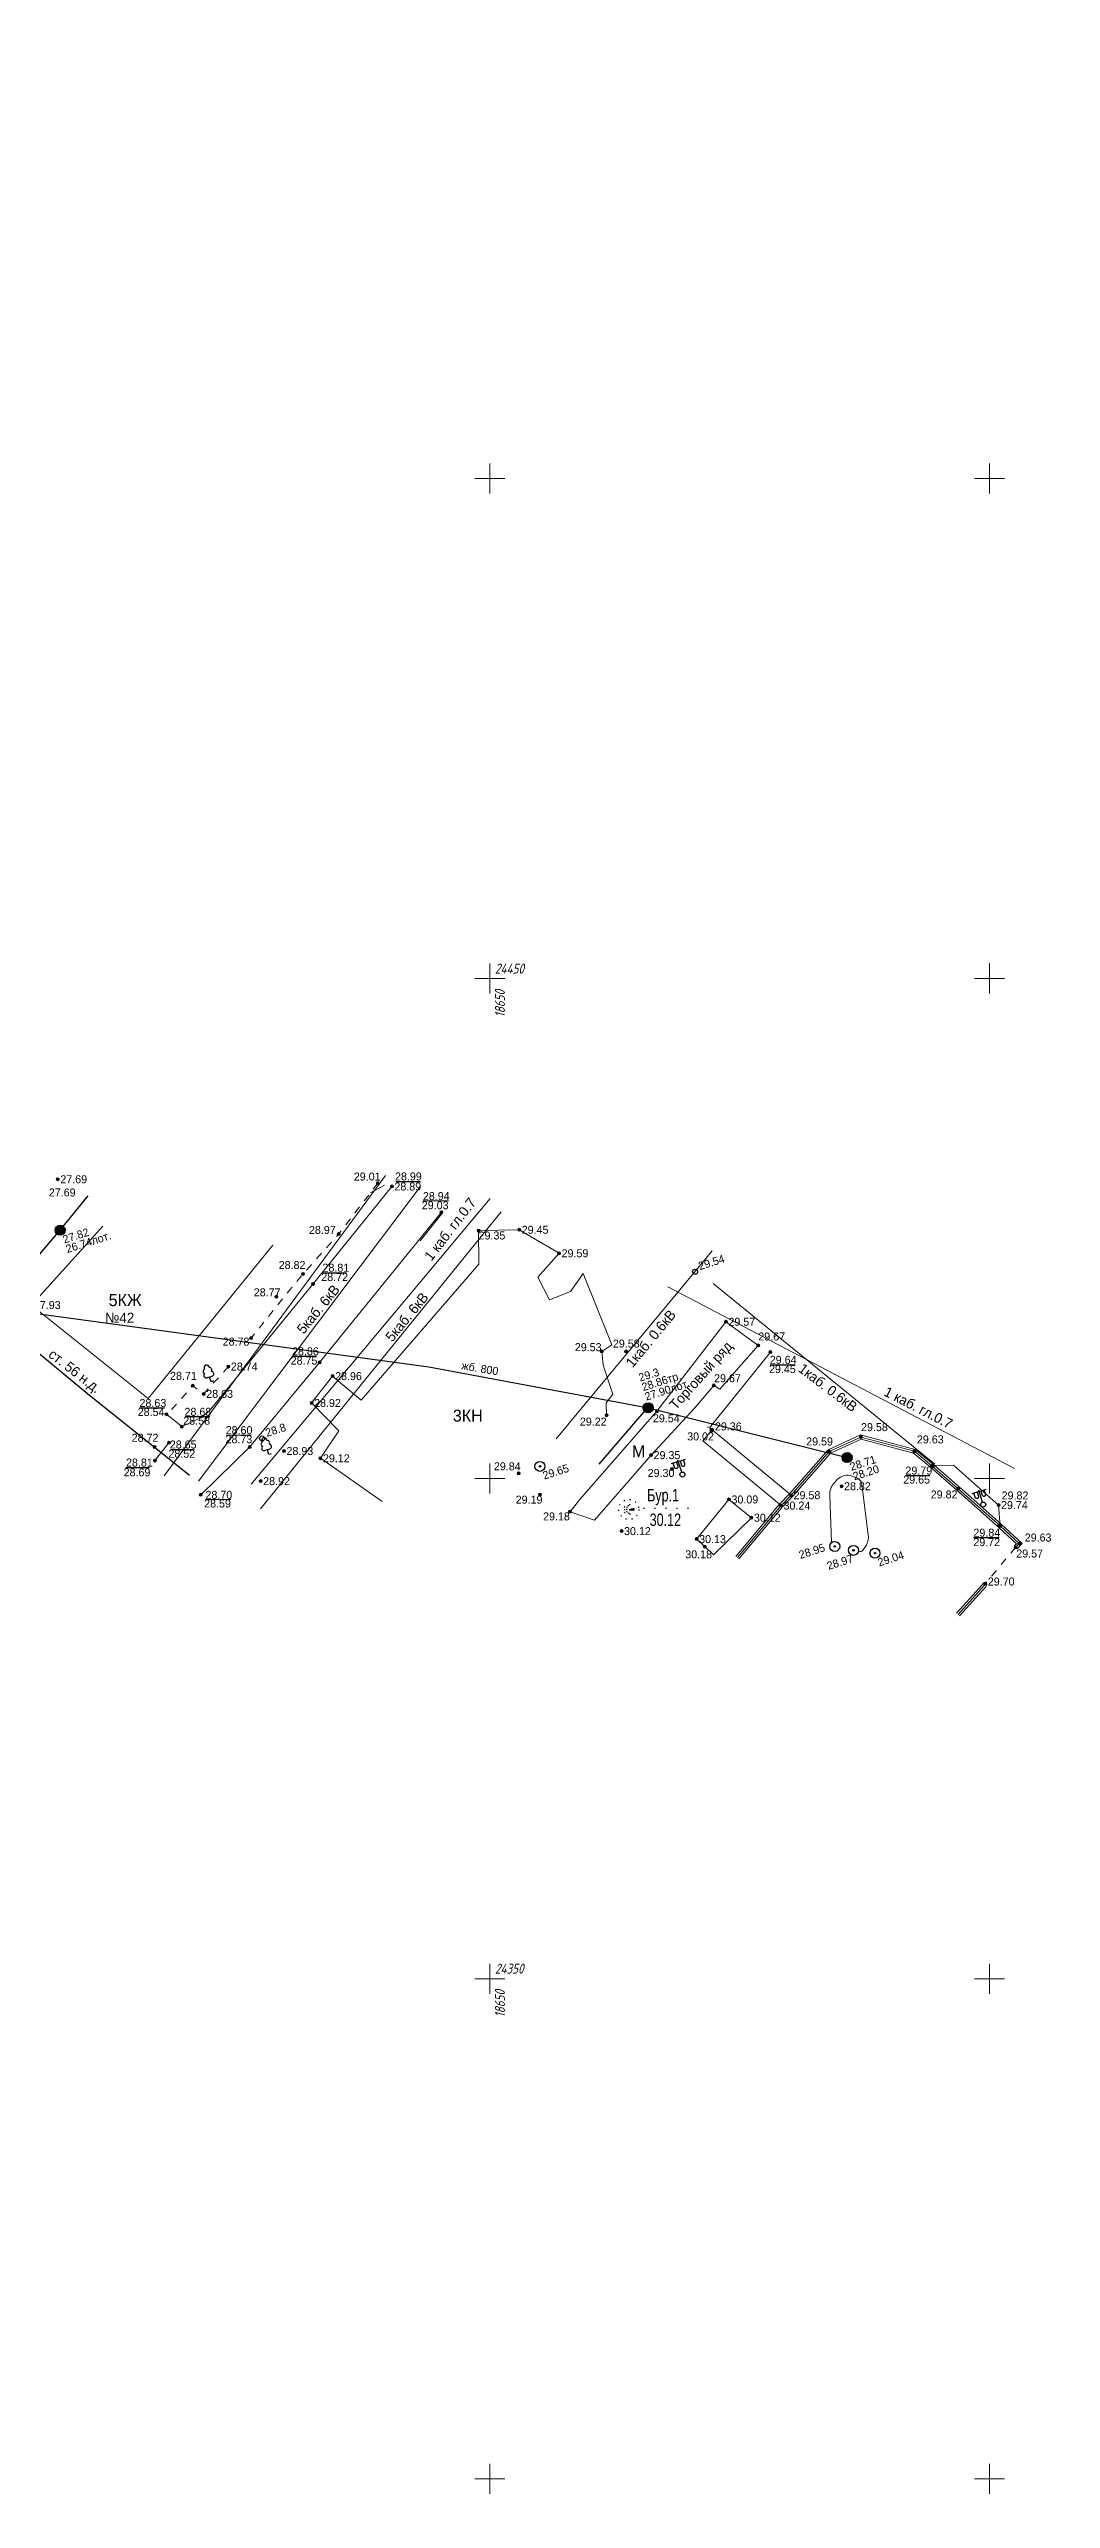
# Model space of a CAD drawing. Header units: metres. Extents: x 17798 to 18902, y 24284 to 24836.
# Drawn here: x 18605.9 to 18706.1, y 24298 to 24543 of the extents above; entities that cross this region are included whole.
import ezdxf

# ---------------------------------------------------------------- set-up
doc = ezdxf.new("R2010")
doc.units = ezdxf.units.M
doc.linetypes.add('CONTI', pattern=[1, 0, 1])
doc.linetypes.add('g5_01_5x1_5', pattern=[3, 1.5, -1.5])
for name, color, linetype in [('02_Сетка', 7, 'Continuous'), ('03_Здания и строения', 7, 'Continuous'), ('06_Инженерно-технические сооружения', 7, 'Continuous'), ('07_Объекты электропередачи', 7, 'Continuous'), ('10_Границы покрытий и угодий', 7, 'Continuous'), ('13_Растительность', 7, 'Continuous'), ('14_Ограждения', 7, 'Continuous'), ('19_Горизонтали', 7, 'Continuous'), ('30_Канализация', 7, 'Continuous'), ('33_Газопровод', 7, 'Continuous'), ('35_Телефон', 7, 'Continuous'), ('37_Кабель низкого напряжения', 7, 'Continuous'), ('38_Кабели высокого напряжения', 7, 'Continuous'), ('44_Крышки колодцев', 7, 'Continuous'), ('45_Номера колодцев', 7, 'Continuous'), ('61_Отметки высоты поверхности', 7, 'Continuous'), ('BORE', 7, 'CONTI')]:
    doc.layers.add(name, color=color, linetype=linetype)
doc.styles.add('LIKE11', font='bm431.shx')
doc.styles.add('LIKE14', font='p131.shx')
doc.styles.add('LIKE17', font='d431.shx')
doc.styles.add('LIKE32', font='peteri.shx')
doc.styles.add('Line_GUGK', font='bm431.ttf', dxfattribs={"height": 1})
doc.styles.add('SHRFT', font='TXT', dxfattribs={"width": 0.75})
doc.styles.get("Standard").update_dxf_attribs({"font": 'SPDS.shx', "oblique": 15, "height": 2})
doc.linetypes.add('g5_119_1', pattern='A,8,-2,[31,GUGK_2005.shx,S=0.2000000029802322,R=0,X=0,Y=0],0.699999988079071,[31,GUGK_2005.shx,S=0.1599999964237213,R=0,X=0,Y=0],6.599999904632568,[31,GUGK_2005.shx,S=0.1599999964237213,R=180.0000050089563,X=0,Y=0],0.699999988079071,[31,GUGK_2005.shx,S=0.2000000029802322,R=180.0000050089563,X=0,Y=0],-2', length=19.99999988079071)
doc.linetypes.add('g5_119_3', pattern='A,8,-2,[31,GUGK_2005.shx,S=0.2000000029802322,R=0,X=0,Y=0],8,[31,GUGK_2005.shx,S=0.2000000029802322,R=180.0000050089563,X=0,Y=0],-2', length=20)
doc.linetypes.add('g5_122_g', pattern='A,2,-2,3,-0.6000000238418579,["Г",Line_GUGK,S=2,R=0,X=0,Y=-1],-2.799999952316284,3,-2,8,-2,8,-2,6', length=41.39999997615814)
doc.linetypes.add('g5_122_k', pattern='A,2,-2,3,-0.6000000238418579,["К",Line_GUGK,S=2,R=0,X=0,Y=-1],-3,3,-2,8,-2,8,-2,6', length=41.60000002384186)
doc.linetypes.add('g5_122_kl', pattern='A,2,-2,3,-0.6000000238418579,["Кл",Line_GUGK,S=2,R=0,X=0,Y=-1],-5,3,-2,8,-2,8,-2,6', length=43.60000002384186)
doc.linetypes.add('g5_133_t', pattern='A,4,[27,GUGK_2005.shx,S=0.800000011920929,R=0,X=0,Y=0],4,-2', length=10)
doc.linetypes.add('g5_472', pattern='A,0,-8,[25,GUGK_2005.shx,S=0.800000011920929,R=0,X=0,Y=-0.4000000059604645],0', length=8)

# ---------------------------------------------------------------- blocks, each defined once
blk = doc.blocks.new('g5_117b')
h = blk.add_hatch(color=0)
edge = h.paths.add_edge_path()
edge.add_arc((0, 0), 0.1500000059604645, 0, 360.0000100179126)
h = blk.add_hatch(color=255)
edge = h.paths.add_edge_path(flags=16)
edge.add_arc((0, 0), 0.2249999940395355, 0, 360.0000100179126)
edge = h.paths.add_edge_path()
edge.add_arc((0, 0), 0.925000011920929, 0, 360.0000100179126)
at = {"color": 0}
for radius in [1, 0.1500000059604645]:
    blk.add_circle((0, 0), radius, dxfattribs=at)
at = {"style": 'LIKE11', "flags": 8}
for tag, p in [('Номер', (0, 1.699999988079071)), ('Отметка кольца люка', (7.145486520431816e-16, -2.800000011920929)), ('Отметка земли (возле него)', (7.145486520431816e-16, -4.800000011920929)), ('Верх прокладки', (7.145486520431816e-16, -6.800000011920929)), ('Низ прокладки', (7.145486520431816e-16, -8.800000011920929))]:
    blk.add_attdef(tag, p, '', height=1.600000023841858, dxfattribs=at)
blk = doc.blocks.new('g5_388_1')
at = {"color": 0, "flags": 128}
blk.add_lwpolyline([(0, 0.99423149460381), (0.513141325947899, 0.99423149460381, 0.7980424165725708), (0.729456388550349, 1.94501724603264, 0.6363283395767212), (0.462796798938016, 2.81074059364795, 0.5330644249916077), (0, 3.5, 0.5330644249916077), (-0.462796798938011, 2.81074059364795, 0.6363283395767212), (-0.729456388550344, 1.94501724603264, 0.7980424165725708), (-0.513141325947899, 0.99423149460381)], format="xyb", dxfattribs=at)
for points in [[(0, 0.99423149460381), (-0.513141325947899, 0.99423149460381)], [(0.5, 0), (0, 0), (0, 0.99423149460381)]]:
    blk.add_lwpolyline(points, dxfattribs=at)
at = {"style": 'LIKE11', "flags": 8}
for tag, p in [('Описание', (-14.18582778595089, 0.838153843312421)), ('Метрические данные', (1.49018894412265, 0.457040420709325))]:
    blk.add_attdef(tag, p, '', height=2, dxfattribs=at)
blk = doc.blocks.new('g5_117d')
h = blk.add_hatch(color=255)
h.paths.add_polyline_path([(0.325, 0.475), (0.3250000000000001, 0.8660254037844387, 0.1814602911472321), (-0.325, 0.8660254037844386), (-0.325, 0.4750000000000001)])
h.paths.add_polyline_path([(-0.7937253933193772, 0.4750000000000001), (-0.475, 0.475), (-0.475, 0.7937253933193772, 0.1236868873238564)])
h.paths.add_polyline_path([(0.4750000000000001, 0.4750000000000001), (0.7937253933193772, 0.4750000000000001, 0.1236868873238564), (0.4750000000000001, 0.7937253933193771)])
h.paths.add_polyline_path([(0.4749999999999999, -0.3250000000000001), (0.8660254037844387, -0.3250000000000001, 0.08999530971050262), (0.925, 0, 0.08999530971050262), (0.8660254037844386, 0.325), (0.475, 0.3250000000000001)])
h.paths.add_polyline_path([(0.325, 0.325), (-0.325, 0.3250000000000001), (-0.3250000000000001, -0.325), (0.3249999999999999, -0.325)])
h.paths.add_polyline_path([(-0.475, 0.3250000000000001), (-0.8660254037844386, 0.3250000000000001, 0.08999530971050262), (-0.925, 0, 0.08999530971050262), (-0.8660254037844386, -0.325), (-0.4750000000000001, -0.325)])
h.paths.add_polyline_path([(-0.4750000000000002, -0.7937253933193771), (-0.4750000000000001, -0.4749999999999999), (-0.7937253933193774, -0.4749999999999998, 0.1236868873238564)])
h.paths.add_polyline_path([(-0.3250000000000002, -0.475), (-0.3250000000000002, -0.8660254037844386, 0.1814602911472321), (0.3249999999999998, -0.8660254037844387), (0.3249999999999998, -0.4749999999999999)])
h.paths.add_polyline_path([(0.7937253933193772, -0.475), (0.4749999999999999, -0.475), (0.4749999999999999, -0.7937253933193774, 0.1236868873238564)])
at = {"color": 0, "flags": 128}
for points in [[(-0.916515138991168, 0.4000000000000001), (0.9165151389911679, 0.4000000000000001)], [(-0.4, 0.9165151389911679), (-0.4, -0.9165151389911681)], [(0.4000000000000001, 0.9165151389911681), (0.4000000000000001, -0.9165151389911681)], [(-0.9165151389911681, -0.3999999999999999), (0.9165151389911679, -0.3999999999999999)]]:
    blk.add_lwpolyline(points, dxfattribs=at)
at = {"color": 0}
blk.add_circle((0, 0), 1, dxfattribs=at)
at = {"style": 'LIKE11', "flags": 8}
for tag, p in [('Номер', (0, 1.699999988079071)), ('Отметка кольца люка', (7.145486520431816e-16, -2.800000011920929)), ('Отметка земли (возле него)', (7.145486520431816e-16, -4.800000011920929)), ('Верх прокладки', (7.145486520431816e-16, -6.800000011920929)), ('Низ прокладки', (7.145486520431816e-16, -8.800000011920929))]:
    blk.add_attdef(tag, p, '', height=1.600000023841858, dxfattribs=at)
blk = doc.blocks.new('g5_106_1a')
h = blk.add_hatch(color=255)
edge = h.paths.add_edge_path()
edge.add_arc((0, 0), 0.425000011920929, 0, 360.0000100179126)
at = {"color": 0}
blk.add_circle((0, 0), 0.5, dxfattribs=at)
at = {"style": 'LIKE11', "flags": 8}
for tag, p in [('Отметка', (1, 0)), ('Высота опоры', (-7.746835708618164, -2.800000011920929))]:
    blk.add_attdef(tag, p, '', height=1.600000023841858, dxfattribs=at)
blk = doc.blocks.new('g5_110_1e')
h = blk.add_hatch(color=255)
edge = h.paths.add_edge_path()
edge.add_arc((0, 0), 0.425000011920929, 0, 360.0000100179126)
at = {"color": 0}
for p, q in [((9.18454765366783e-17, 2.75), (-1.5, 2.75)), ((3.061515884555943e-17, 0.5), (3.061515884555943e-17, 3)), ((-3.061515884555943e-17, 2.75), (1.5, 2.75))]:
    blk.add_line(p, q, dxfattribs=at)
at = {"color": 0, "flags": 128}
for points in [[(-0.3999999999999999, 2.75), (-0.3999999999999999, 1.864005494464025, -1.040015697479248), (-1.1, 1.864005494464025), (-1.1, 2.75)], [(0.4, 2.75), (0.4, 1.864005494464025, 1.040015697479248), (1.1, 1.864005494464025), (1.1, 2.75)]]:
    blk.add_lwpolyline(points, format="xyb", dxfattribs=at)
at = {"color": 0}
blk.add_circle((0, 0), 0.5, dxfattribs=at)
blk = doc.blocks.new('g5_117kb')
h = blk.add_hatch(color=255)
h.paths.add_polyline_path([(0.07499999999999994, 0.07500000000000018), (0.9219544457292888, 0.07499999999999996, 0.3674260079860687), (0.07500000000000004, 0.9219544457292888)])
h.paths.add_polyline_path([(-0.07499999999999996, 0.9219544457292888, 0.3674260079860687), (-0.9219544457292888, 0.07500000000000018), (-0.07500000000000005, 0.07500000000000018)])
h.paths.add_polyline_path([(-0.07500000000000008, -0.07499999999999996), (-0.9219544457292888, -0.07499999999999984, 0.3674260079860687), (-0.07500000000000018, -0.9219544457292888)])
h.paths.add_polyline_path([(0.0749999999999998, -0.9219544457292888, 0.3674260079860687), (0.9219544457292888, -0.07499999999999996), (0.07499999999999993, -0.07499999999999996)])
at = {"color": 0, "flags": 128}
for points in [[(-1, 2.220446049250313e-16), (0.9999999999999999, 2.220446049250313e-16)], [(6.123031769111886e-17, 1), (6.123031769111886e-17, -1)]]:
    blk.add_lwpolyline(points, dxfattribs=at)
at = {"color": 0}
blk.add_circle((0, 0), 1, dxfattribs=at)
at = {"style": 'LIKE11', "flags": 8}
for tag, p in [('Номер', (-5.551115123125783e-17, 1.699999988079071)), ('Отметка кольца люка', (6.590375008119238e-16, -2.800000011920929)), ('Отметка земли (возле него)', (6.590375008119238e-16, -4.800000011920929)), ('Верх прокладки', (6.590375008119238e-16, -6.800000011920929)), ('Низ прокладки', (6.590375008119238e-16, -8.800000011920929))]:
    blk.add_attdef(tag, p, '', height=1.600000023841858, dxfattribs=at)
blk = doc.blocks.new('g5_012')
at = {"color": 92, "linetype": 'ByBlock', "lineweight": -2}
for p, q in [((-3, 0), (3, 0)), ((0, -3), (0, 3))]:
    blk.add_line(p, q, dxfattribs=at)
blk = doc.blocks.new('g5_330')
at = {"linetype": 'ByBlock', "lineweight": -2}
blk.add_hatch(color=0, dxfattribs=at).paths.add_polyline_path([(-0.3, 0, 1), (0.3, 0, 1)])
at = {"color": 0, "linetype": 'ByBlock', "lineweight": -2}
blk.add_circle((0, 0), 0.3, dxfattribs=at)
at = {"color": 0, "linetype": 'ByBlock', "lineweight": 15, "flags": 12}
for tag, p in [('number', (-7.619999885559082, -0.800000011920929)), ('z', (0.5, -0.800000011920929))]:
    blk.add_attdef(tag, p, '', height=1.600000023841858, dxfattribs=at)
blk = doc.blocks.new('BL_985')
at = {"color": 0}
for radius in [2, 1, 0.8, 0.6, 0.4, 0.2]:
    blk.add_circle((0, 0), radius, dxfattribs=at)

msp = doc.modelspace()

# ---------------------------------------------------------------- linework, layer by layer
at = {"layer": '03_Здания и строения', "color": 7, "linetype": 'Continuous', "lineweight": 20, "ltscale": 0.5, "flags": 128}
for points in [[(18611.28205371073, 24425.24664515294), (18604.12199998071, 24417.35999983586), (18615.79698062113, 24408.02927607335), (18628.27202296427, 24423.36076194085)], [(18648.861, 24424.796), (18648.87500532667, 24421.43345903969), (18637.11493867493, 24407.84748696899), (18634.25899976349, 24410.25200032806), (18632.15900033569, 24407.56900071716), (18634.8974408493, 24404.78472756958), (18633.04300016022, 24402.03200006103), (18639.23013204193, 24397.69972276306)], [(18648.861, 24424.796), (18652.92899983978, 24424.88399999952), (18656.9219998703, 24422.53500008201), (18654.78598636246, 24420.13366222), (18655.96199315643, 24417.87449121094), (18658.05995839691, 24418.7118782959), (18659.33654492951, 24420.5223097763), (18662.18383973694, 24413.38962602234), (18661.19700044251, 24412.72699975586), (18661.32299989319, 24411.35300016022), (18662.28502362824, 24408.46316384888), (18661.63399976349, 24407.57000016785), (18661.66600030518, 24406.33700036621)], [(18658.017, 24396.697), (18658.97199998331, 24397.89600000095), (18666.70100001526, 24406.73899981689), (18673.61900023651, 24415.68399951172), (18676.84200076294, 24413.3159994812), (18673.00800017548, 24408.95099971008), (18672.3950002594, 24409.32899996948), (18670.49099997711, 24407.08599993896), (18666.12499980164, 24402.35099980545), (18660.48015836906, 24395.85955658865), (18658.017, 24396.697)]]:
    msp.add_lwpolyline(points, dxfattribs=at)
at = {"layer": '06_Инженерно-технические сооружения', "color": 7, "linetype": 'Continuous', "lineweight": 20, "ltscale": 0.5, "flags": 128}
for points in [[(18672.228, 24404.882), (18671.29899997997, 24403.77100005818), (18679.12900002289, 24397.30599978638), (18680.13400013733, 24398.34299996567)], [(18673.92, 24397.916), (18670.68300001144, 24393.94800006485), (18671.48999993324, 24393.21299993134), (18672.37851492882, 24392.38262664414), (18676.162000103, 24396.09099995232), (18673.92, 24397.916)]]:
    msp.add_lwpolyline(points, dxfattribs=at)
at = {"layer": '10_Границы покрытий и угодий', "color": 7, "linetype": 'Continuous', "lineweight": 20, "ltscale": 0.5, "flags": 128}
for points in [[(18617.631, 24406.442), (18619.17099996185, 24405.20500001144), (18621.09100003815, 24406.09000000191), (18621.90000005341, 24406.75699999761), (18632.29999967194, 24419.47800025177), (18640.19600053406, 24429.21299990845)], [(18645.151, 24426.638), (18632.95800016022, 24411.62299965668), (18625.95799920654, 24403.15400074768), (18621.06099984741, 24398.38899945068)], [(18678.061, 24412.65), (18671.96200002289, 24405.09000005722), (18672.2279998169, 24404.88199987412), (18680.13399995423, 24398.34299983978)], [(18616.476, 24401.8), (18617.88599996662, 24403.5879999876)], [(18694.236, 24401.283), (18696.37000006294, 24401.36200000364), (18700.88799995041, 24397.35299993324), (18701.04799979782, 24395.26999998856), (18702.96800035095, 24393.50299979019), (18702.59800046539, 24393.12500000763)]]:
    msp.add_lwpolyline(points, dxfattribs=at)
at = {"layer": '10_Границы покрытий и угодий', "color": 7, "linetype": 'g5_01_5x1_5', "lineweight": 20, "ltscale": 0.5, "flags": 128}
for points in [[(18638.784, 24429.546), (18634.86399992371, 24424.44700002289), (18631.30800016785, 24420.47499990082), (18629.98099954987, 24418.86899995422), (18626.10500009918, 24414.05699967956)], [(18623.831, 24411.21), (18621.36600008583, 24408.4750001049), (18620.26899996376, 24409.28899999618), (18617.81199994659, 24406.54599996567)], [(18702.598, 24393.125), (18699.55500001717, 24389.4960000515)]]:
    msp.add_lwpolyline(points, dxfattribs=at)
at = {"layer": '14_Ограждения', "color": 7, "linetype": 'Continuous', "lineweight": 20, "ltscale": 0.5, "flags": 128}
for points in [[(18702.74092570949, 24392.98509916663), (18703.25520015764, 24393.51049304008), (18701.18217749405, 24395.4183216095), (18698.71665067482, 24397.61067962646), (18696.97709269333, 24399.14717245102), (18694.35422940064, 24401.44469070435), (18692.56126732636, 24402.91414928436), (18687.09527439881, 24404.36766433716), (18683.83481068421, 24402.8841342926), (18679.98677487183, 24398.47846841812), (18678.98039479065, 24397.44004487991), (18674.60763973999, 24392.22879993916)], [(18702.45507429052, 24393.26490083337), (18702.68079985935, 24393.49550694227), (18700.91382260132, 24395.12167823315), (18698.45134968567, 24397.31132030487), (18696.71290774155, 24398.84682798386), (18694.09560055542, 24401.13947868347), (18692.37473244476, 24402.54985141754), (18687.13072628784, 24403.9443359375), (18684.07918782044, 24402.55586624146), (18680.28122372437, 24398.20753145218), (18679.27760548401, 24397.17195558548), (18674.91405911255, 24391.9716848135)], [(18699.37875861704, 24389.59054616159), (18699.28720425844, 24389.41988170212), (18696.69623797417, 24386.54402131653)], [(18699.73124138296, 24389.40145383841), (18699.6167957525, 24389.18811828709), (18696.99341719627, 24386.27628154373)]]:
    msp.add_lwpolyline(points, dxfattribs=at)
at = {"layer": '14_Ограждения', "color": 7, "linetype": 'g5_472', "lineweight": 20, "ltscale": 0.5, "flags": 128}
for points in [[(18702.598, 24393.125), (18702.96800000477, 24393.50299999118), (18701.04800004769, 24395.26999998093), (18698.58400006104, 24397.46099996567), (18696.84500021744, 24398.99700021744), (18694.22491497803, 24401.29208469391), (18692.46799988556, 24402.73200035095), (18687.11300034332, 24404.15600013733), (18683.95699925232, 24402.72000026703), (18680.1339992981, 24398.34299993515), (18679.12900013733, 24397.3060002327), (18674.76084942627, 24392.10024237633)], [(18699.555, 24389.496), (18699.45199999988, 24389.30399999833), (18696.84482758522, 24386.41015143013)]]:
    msp.add_lwpolyline(points, dxfattribs=at)
at = {"layer": '19_Горизонтали', "color": 42, "linetype": 'Continuous', "lineweight": 20, "ltscale": 0.5, "elevation": 29, "flags": 128}
for points in [[(18638.03734323358, 24428.57476368938), (18639.46571847772, 24429.35628834759)], [(18643.02455636834, 24423.77106801067), (18645.24397775506, 24426.57931843792)]]:
    msp.add_lwpolyline(points, dxfattribs=at)
at = {"layer": '19_Горизонтали', "color": 42, "linetype": 'Continuous', "lineweight": 30, "ltscale": 0.5, "elevation": 30, "flags": 128}
msp.add_lwpolyline([(18671.78300973748, 24405.18503895794), (18671.84871408319, 24405.13286915813)], dxfattribs=at)
at = {"layer": '19_Горизонтали', "color": 42, "linetype": 'Continuous', "lineweight": 20, "ltscale": 0.5, "elevation": 29, "flags": 128}
msp.add_lwpolyline([(18684.17735788201, 24393.60586873089), (18683.9946670047, 24398.32981644537, -0.1938462406396866), (18684.4305927453, 24399.54555073772), (18684.61332538429, 24399.75088096767, -0.0983332172036171), (18685.2725269494, 24400.24944249187), (18685.2725269494, 24400.24944249187, -0.1972894966602325), (18686.05053867284, 24400.29767546792), (18686.60090468256, 24400.11059923996, -0.1095048114657402), (18687.00920602655, 24399.86262074505), (18687.00920602655, 24399.86262074505, -0.1722738444805145), (18687.21624257048, 24399.45061924375), (18687.85328061115, 24394.35858622127, -0.1795752495527267), (18687.58792611932, 24393.22988835369), (18687.35143166128, 24392.87380972035, -0.2380057871341705), (18687.05513498162, 24392.70525685345), (18686.8644611535, 24392.69573536907)], format="xyb", dxfattribs=at)
at = {"layer": '30_Канализация', "color": 42, "linetype": 'g5_122_kl', "lineweight": 30, "ltscale": 0.5, "flags": 128}
for points in [[(17981.176, 24764.182), (17973.76000011063, 24619.6879967041), (18068.14867913818, 24564.86696704102), (18224.58759057617, 24482.32741625977), (18357.92499291992, 24375.33501513672), (18432.45169580078, 24314.74266894531), (18453.23700463867, 24297.96999438477), (18504.48727929687, 24313.98333056641), (18591.35513818359, 24418.31029589844), (18643.87698876953, 24411.19551928711), (18665.86996972656, 24407.07601245117), (18685.74106347656, 24402.10665209961)], [(18665.799, 24407.16), (18660.91196367645, 24401.43201652527)]]:
    msp.add_lwpolyline(points, dxfattribs=at)
at = {"layer": '30_Канализация', "color": 12, "linetype": 'g5_122_k', "lineweight": 30, "ltscale": 0.5, "flags": 128}
msp.add_lwpolyline([(18594.96, 24410.714), (18606.9900617218, 24424.83685995483), (18609.79056163788, 24428.26247145081)], dxfattribs=at)
at = {"layer": '33_Газопровод', "color": 132, "linetype": 'g5_122_g', "lineweight": 30, "ltscale": 0.5, "flags": 128}
msp.add_lwpolyline([(18619.94077180154, 24400.3172624658), (18609.55387089975, 24408.62144261106), (18604.26696465738, 24413.00049668058), (18602.13084100015, 24410.49055081113), (18601.01952050455, 24411.63543205961), (18593.82124398477, 24402.75292592748)], dxfattribs=at)
at = {"layer": '35_Телефон', "color": 6, "linetype": 'g5_133_t', "lineweight": 20, "ltscale": 0.5, "flags": 128}
for points in [[(18626.09776492907, 24399.44380670819), (18650.02235027148, 24428.02039438519)], [(18702.50159822272, 24400.99861077141), (18667.81727968024, 24419.16357353997)]]:
    msp.add_lwpolyline(points, dxfattribs=at)
at = {"layer": '37_Кабель низкого напряжения', "color": 1, "linetype": 'g5_119_3', "lineweight": 20, "ltscale": 0.5, "flags": 128}
for points in [[(18656.61437816974, 24403.98910867508), (18672.22390385028, 24422.78699647721)], [(18672.34455518475, 24419.52372159448), (18694.52795057049, 24401.45599355188)]]:
    msp.add_lwpolyline(points, dxfattribs=at)
at = {"layer": '38_Кабели высокого напряжения', "color": 1, "linetype": 'g5_119_1', "lineweight": 20, "ltscale": 0.5, "flags": 128}
for points in [[(18617.4214109529, 24400.27715864023), (18639.54215756545, 24430.32529821237)], [(18620.8392087502, 24399.75499508787), (18643.00742545552, 24429.18603108335)], [(18651.11414602875, 24426.69125025889), (18627.04715231538, 24396.97539752146)]]:
    msp.add_lwpolyline(points, dxfattribs=at)
at = {"layer": '61_Отметки высоты поверхности', "flags": 128}
for points in [[(18640.59277455645, 24429.70129263771), (18643.04480829325, 24429.7112198998)], [(18643.30020652224, 24427.78698231951), (18645.85213333384, 24427.80373457429)], [(18633.27800275476, 24420.59546534427), (18635.65310021034, 24420.59546534427)], [(18630.18395216354, 24412.23708107203), (18632.65584042452, 24412.23708107203)], [(18678.03340801359, 24411.39585545092), (18680.54996895399, 24411.39585545092)], [(18614.92928368059, 24407.08429404278), (18617.44526294547, 24407.0937171861)], [(18619.5032790518, 24406.21580851018), (18621.96027641964, 24406.1990562554)], [(18623.63171406501, 24404.35946156508), (18626.09615687942, 24404.36690701164)], [(18613.56320014651, 24401.10329161877), (18615.93085215552, 24401.11073706534)], [(18618.03181623475, 24402.92997678308), (18620.41622049854, 24402.92997678308)], [(18691.57727771805, 24400.32248316552), (18694.01193874619, 24400.3299286121)], [(18621.55103921071, 24397.93150191089), (18624.0764416189, 24397.91474965611)], [(18698.3713855911, 24394.1044322511), (18700.942546473, 24394.12428677529)]]:
    msp.add_lwpolyline(points, dxfattribs=at)
at = {"layer": 'BORE', "color": 5}
msp.add_line((18665.38135233111, 24397.03216816153), (18669.97510233111, 24397.03216816153), dxfattribs=at)

# ---------------------------------------------------------------- block references
at = {"layer": '02_Сетка', "color": 92, "linetype": 'Continuous', "lineweight": 15, "ltscale": 0.5, "xscale": 0.5, "yscale": 0.5}
for p in [(18650, 24500), (18700, 24500), (18650, 24450), (18700, 24450), (18650, 24400), (18700, 24400), (18650, 24350), (18700, 24350), (18650, 24300), (18700, 24300)]:
    msp.add_blockref('g5_012', p, dxfattribs=at)
at = {"layer": '07_Объекты электропередачи', "color": 7, "linetype": 'Continuous', "lineweight": 20, "xscale": 0.5, "yscale": 0.5, "zscale": 0.5, "rotation": 17.69727627159691}
for name, p in [('g5_106_1a', (18670.531, 24420.687, 29.542)), ('g5_106_1a', (18627.211, 24404.019, 28.801)), ('g5_110_1e', (18669.262, 24400.411, 30.052)), ('g5_110_1e', (18699.36, 24397.41, 29.862))]:
    msp.add_blockref(name, p, dxfattribs=at)
at = {"layer": '13_Растительность', "color": 92, "linetype": 'Continuous', "lineweight": 20, "xscale": 0.5, "yscale": 0.5, "zscale": 0.5, "rotation": 17.69727627159691}
for p in [(18622.101, 24409.688, 28.678), (18627.88, 24402.415, 28.882)]:
    msp.add_blockref('g5_388_1', p, dxfattribs=at)
at = {"layer": '44_Крышки колодцев', "color": 7, "linetype": 'Continuous', "lineweight": 20, "xscale": 0.5, "yscale": 0.5, "zscale": 0.5, "rotation": 17.69727627159691}
for name, p in [('g5_117kb', (18606.99006189913, 24424.83685984065, 27.82)), ('g5_117d', (18665.831, 24407.09, 29.298)), ('g5_117b', (18655.004, 24401.23, 29.649)), ('g5_117d', (18685.74106856959, 24402.10666077006, 28.71)), ('g5_117b', (18684.505, 24393.222, 28.953)), ('g5_117b', (18686.381, 24392.826, 28.973)), ('g5_117b', (18688.527, 24392.55, 29.04))]:
    msp.add_blockref(name, p, dxfattribs=at)
at = {"layer": '61_Отметки высоты поверхности', "color": 7, "linetype": 'Continuous', "lineweight": 20, "xscale": 0.5, "yscale": 0.5, "zscale": 0.5}
for p in [(18606.765, 24429.935, 27.688), (18638.784, 24429.546, 29.008), (18640.196, 24429.213, 28.892), (18645.151, 24426.638, 28.94), (18652.929, 24424.884, 29.452), (18634.864, 24424.447, 28.966), (18648.861, 24424.796, 29.347), (18656.922, 24422.535, 29.586), (18631.308, 24420.475, 28.82), (18628.634, 24418.187, 28.774), (18632.3, 24419.478, 28.717), (18673.619, 24415.684, 29.572), (18626.105, 24414.057, 28.777), (18661.197, 24412.727, 29.528), (18663.621, 24412.72, 29.8), (18676.842, 24413.316, 29.666), (18678.061, 24412.65, 29.449), (18623.831, 24411.21, 28.735), (18632.958, 24411.623, 28.746), (18634.259, 24410.252, 28.963), (18620.269, 24409.289, 28.706), (18621.366, 24408.475, 28.63), (18672.395, 24409.329, 29.671), (18617.631, 24406.442, 28.544), (18632.159, 24407.569, 28.917), (18661.666, 24406.337, 29.215), (18666.701, 24406.739, 29.545), (18616.447, 24403.169, 28.715), (18617.886, 24403.588, 28.515), (18619.171, 24405.205, 28.577), (18625.958, 24403.154, 28.605), (18672.163, 24404.801, 30.015), (18672.228, 24404.882, 29.358), (18687.113, 24404.156, 29.575), (18616.476, 24401.8, 28.686), (18629.395, 24402.762, 28.929), (18633.043, 24402.032, 29.124), (18652.876, 24400.53, 29.843), (18666.125, 24402.351, 29.347), (18668.223, 24400.969, 29.3), (18683.957, 24402.72, 29.593), (18692.468, 24402.732, 29.629), (18694.236, 24401.283, 29.648), (18694.305, 24401.223, 29.794), (18621.061, 24398.389, 28.588), (18627.062, 24399.749, 28.921), (18654.996, 24398.405, 29.191), (18673.92, 24397.916, 30.092), (18680.134, 24398.343, 29.58), (18685.184, 24399.242, 28.816), (18696.845, 24398.997, 29.819), (18658.017, 24396.697, 29.175), (18676.162, 24396.091, 30.122), (18679.129, 24397.306, 30.239), (18700.888, 24397.353, 29.743), (18663.169, 24394.754, 30.125), (18670.683, 24393.948, 30.13), (18671.49, 24393.213, 30.184), (18700.955, 24395.34, 29.842), (18701.048, 24395.27, 29.724), (18702.598, 24393.125, 29.568), (18702.968, 24393.503, 29.634), (18699.555, 24389.496, 29.485)]:
    msp.add_blockref('g5_330', p, dxfattribs=at)
at = {"layer": 'BORE', "color": 5, "lineweight": 60, "xscale": 0.5, "yscale": 0.5, "zscale": 0.5}
msp.add_blockref('BL_985', (18663.89155172835, 24396.91489735107), dxfattribs=at)

# ---------------------------------------------------------------- texts
at = {"layer": '02_Сетка', "color": 3, "linetype": 'Continuous', "lineweight": 15, "oblique": 15.00000041741303}
for s, p in [('24450', (18650.5, 24450.5)), ('24350', (18650.5, 24350.5))]:
    msp.add_text(s, height=1, dxfattribs=at).set_placement(p)
for p in [(18651.50000014753, 24446.12500004371), (18651.50000014753, 24346.12500004371)]:
    msp.add_text('18650', height=1, rotation=90.00000250447816, dxfattribs=at).set_placement(p)
at = {"layer": '03_Здания и строения', "color": 7, "linetype": 'Continuous', "lineweight": 15}
for s, height, style, p in [('5КЖ', 1.200000047683716, 'LIKE14', (18611.85094917655, 24417.2549391401)), ('№42', 1, 'LIKE11', (18611.49034522943, 24415.58271627932)), ('3КН', 1.200000047683716, 'LIKE14', (18646.29212763816, 24405.70118917695)), ('М', 1.200000047683716, 'LIKE14', (18664.20538663041, 24402.14548854288))]:
    msp.add_text(s, height=height, dxfattribs=dict(at, style=style)).set_placement(p)
at = {"layer": '03_Здания и строения', "color": 7, "linetype": 'Continuous', "lineweight": 15, "style": 'LIKE11'}
msp.add_text('Торговый ряд', height=1, rotation=47.96992459771154, dxfattribs=at).set_placement((18668.60571713099, 24406.80347727043))
at = {"layer": '07_Объекты электропередачи', "color": 7, "linetype": 'Continuous', "lineweight": 15, "ltscale": 0.5, "style": 'LIKE17'}
for s, p in [('29.54', (18671.00733796665, 24420.83899388647)), ('28.8', (18627.68733796665, 24404.17099388647))]:
    msp.add_text(s, height=0.800000011920929, rotation=17.69727627159691, dxfattribs=at).set_placement(p)
at = {"layer": '30_Канализация', "color": 42, "linetype": 'Continuous', "lineweight": 20, "style": 'LIKE11'}
msp.add_text('жб. 800', height=0.800000011920929, rotation=350.4792454092918, dxfattribs=at).set_placement((18647.11237456276, 24410.93908536041, 12.16405355087244))
at = {"layer": '33_Газопровод', "color": 132, "linetype": 'Continuous', "lineweight": 15, "style": 'LIKE32'}
msp.add_text('ст. 56 н.д.', height=1, rotation=322.2044479059734, dxfattribs=at).set_placement((18605.73365701276, 24412.24396441803))
at = {"layer": '35_Телефон', "color": 6, "linetype": 'Continuous', "lineweight": 15, "style": 'LIKE32'}
for rotation, p in [(52.38086417880036, (18644.13818886178, 24421.6840407409)), (332.7518992298739, (18689.32963434633, 24408.35821028008))]:
    msp.add_text('1 каб. гл.0.7', height=1, rotation=rotation, dxfattribs=at).set_placement(p)
at = {"layer": '37_Кабель низкого напряжения', "color": 1, "linetype": 'Continuous', "lineweight": 20, "style": 'LIKE32'}
for rotation, p in [(50.35235263681993, (18664.27577601877, 24411.02731727454)), (322.7382954915016, (18680.76521663303, 24410.79498934875))]:
    msp.add_text('1каб. 0.6кВ', height=1, rotation=rotation, dxfattribs=at).set_placement(p)
at = {"layer": '38_Кабели высокого напряжения', "color": 1, "linetype": 'Continuous', "lineweight": 20, "style": 'LIKE32'}
for p in [(18631.36216944419, 24414.38487341758), (18640.23786314884, 24413.60659750453)]:
    msp.add_text('5каб. 6кВ', height=1, rotation=50.58234559674177, dxfattribs=at).set_placement(p)
at = {"layer": '45_Номера колодцев', "color": 7, "linetype": 'Continuous', "lineweight": 15, "ltscale": 0.5, "style": 'LIKE17'}
for s, p in [('27.82', (18607.41564478305, 24423.50311352834)), ('26.74лот.', (18607.71963255598, 24422.55043759503)), ('29.3', (18665.03158868901, 24409.6914756983)), ('28.86тр.', (18665.33557646194, 24408.73879976499)), ('27.90лот.', (18665.63956423488, 24407.78612383168)), ('29.65', (18655.42958288392, 24399.89625368769)), ('28.71', (18686.16665145351, 24400.77291445775)), ('28.20', (18686.47063922644, 24399.82023852444)), ('28.95', (18681.06262052182, 24391.96289869416)), ('28.97', (18683.87259798136, 24390.86137275664)), ('29.04', (18688.95258288391, 24391.21625368769))]:
    msp.add_text(s, height=0.800000011920929, rotation=17.69727627159691, dxfattribs=at).set_placement(p)
at = {"layer": '61_Отметки высоты поверхности', "color": 7, "linetype": 'Continuous', "lineweight": 15, "ltscale": 0.5, "style": 'LIKE17'}
for s, p in [('27.69', (18607.015, 24429.53499999404)), ('29.01', (18636.3825124002, 24429.8093894916)), ('28.99', (18640.50342919762, 24429.82041978282)), ('27.69', (18605.867, 24428.21699999404)), ('28.89', (18640.446, 24428.81299999404)), ('29.03', (18643.18356119266, 24426.93820141063)), ('28.94', (18643.29288257921, 24427.85283134965)), ('28.97', (18631.89303309019, 24424.46796211942)), ('29.45', (18653.179, 24424.48399999404)), ('29.35', (18648.86467446832, 24423.91379635571)), ('29.59', (18657.172, 24422.13499999404)), ('28.82', (18628.86527531677, 24420.95935959733)), ('28.72', (18633.12495746417, 24419.76571168772)), ('28.81', (18633.24700330163, 24420.69142489639)), ('27.93', (18604.372, 24416.95999999404)), ('28.77', (18626.37095879698, 24418.22973019833)), ('29.57', (18673.869, 24415.28399999404)), ('28.78', (18623.25698502857, 24413.30384725989)), ('28.86', (18630.20104911492, 24412.33552642112)), ('29.53', (18658.49580808218, 24412.74637771533)), ('29.58', (18662.30659315694, 24413.10452668327)), ('29.67', (18676.85371836828, 24413.81403232162)), ('28.71', (18617.99529100207, 24409.87710345618)), ('28.74', (18624.081, 24410.80999999404)), ('28.75', (18630.05986138738, 24411.4001577262)), ('28.96', (18634.50899999999, 24409.85199999404)), ('29.67', (18672.42974431977, 24409.63790278875)), ('29.45', (18677.92273374928, 24410.55574726363)), ('29.64', (18678.00086865451, 24411.48051293598)), ('28.63', (18614.9382215283, 24407.16519890218)), ('28.63', (18621.616, 24408.07499999404)), ('28.92', (18632.409, 24407.16899999404)), ('28.54', (18614.75846497155, 24406.26110685647)), ('28.58', (18619.31647477189, 24405.39390287179)), ('28.68', (18619.44176365054, 24406.28116224076)), ('29.22', (18659.00225150226, 24405.30535233228)), ('29.54', (18666.30826397339, 24405.63253302333)), ('29.36', (18672.51476421493, 24404.82468185956)), ('29.58', (18687.13458281418, 24404.74927606623)), ('28.72', (18614.15673705276, 24403.6849159575)), ('28.65', (18617.97039130055, 24403.01373805699)), ('28.73', (18623.5436555735, 24403.53644864203)), ('28.60', (18623.56073010872, 24404.44825272445)), ('28.93', (18629.645, 24402.36199999404)), ('30.02', (18669.7351308291, 24403.82202838823)), ('29.59', (18681.64590990627, 24403.31975032495)), ('29.63', (18692.72326369577, 24403.52123697778)), ('28.69', (18613.35017764744, 24400.23133177851)), ('28.81', (18613.58926118711, 24401.20977599504)), ('28.52', (18617.83637326231, 24402.09236404405)), ('29.12', (18633.293, 24401.63199999404)), ('29.84', (18650.39803905463, 24400.83027714704)), ('29.30', (18665.78640103763, 24400.1673731557)), ('29.35', (18666.375, 24401.95099999404)), ('29.79', (18691.57727771805, 24400.40438307778)), ('28.70', (18621.538, 24397.98099999404)), ('28.92', (18627.312, 24399.34899999404)), ('29.19', (18652.57711226057, 24397.49661029864)), ('30.09', (18674.17, 24397.51599999404)), ('29.58', (18680.384, 24397.94299999404)), ('28.82', (18685.434, 24398.84199999404)), ('29.65', (18691.35891244093, 24399.50559237874)), ('29.82', (18694.10572686122, 24398.01785701493)), ('29.82', (18701.20065528742, 24397.91650089454)), ('28.59', (18621.4048706173, 24397.11508801278)), ('29.18', (18655.31795761695, 24395.82419698336)), ('30.12', (18676.412, 24395.69099999404)), ('30.24', (18679.379, 24396.90599999404)), ('29.74', (18701.138, 24396.95299999404)), ('30.12', (18663.419, 24394.35399999404)), ('30.13', (18670.933, 24393.54799999404)), ('29.72', (18698.36945768276, 24393.251856273)), ('29.84', (18698.38131285319, 24394.19377760994)), ('29.63', (18703.51309456096, 24393.71126364874)), ('30.18', (18669.54429339614, 24392.03012863524)), ('29.57', (18702.66596819575, 24392.11113607002)), ('29.70', (18699.81868235715, 24389.31091280725))]:
    msp.add_text(s, height=0.800000011920929, dxfattribs=at).set_placement(p)
at = {"layer": 'BORE', "color": 5, "style": 'SHRFT', "width": 0.75}
for s, p in [(' Бур.1', (18665.38135233111, 24397.71844460116)), ('30.12', (18665.98752849945, 24395.26357726515))]:
    msp.add_text(s, height=1.25, dxfattribs=at).set_placement(p)

doc.saveas('drawing.dxf')
